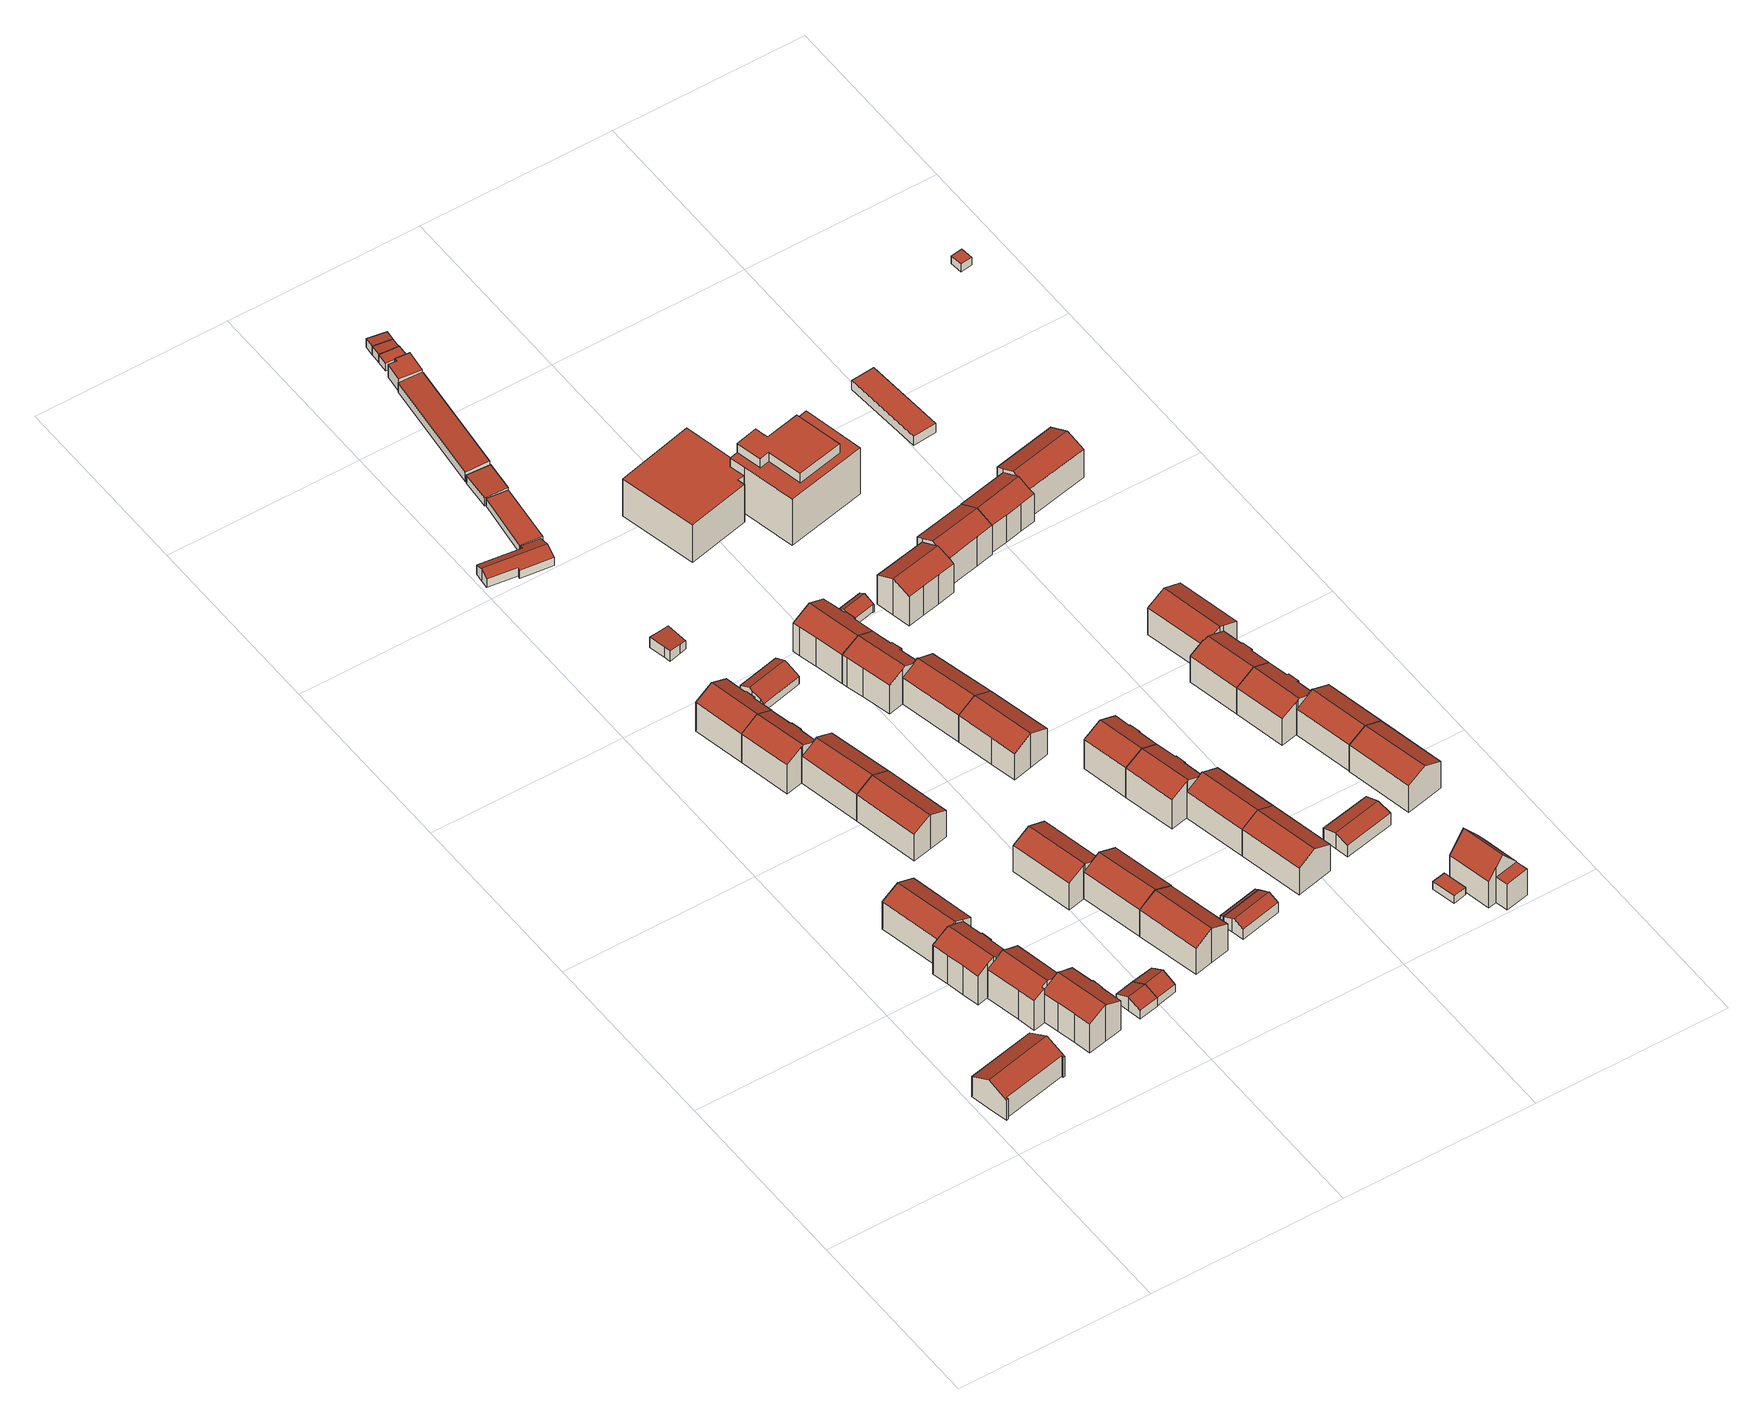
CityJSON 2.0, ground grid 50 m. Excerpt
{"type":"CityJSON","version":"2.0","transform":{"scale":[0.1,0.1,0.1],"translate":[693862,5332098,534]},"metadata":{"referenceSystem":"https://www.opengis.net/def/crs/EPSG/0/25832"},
"CityObjects":{
"building1":{"type":"Building","attributes":{"Gemeindeschluessel":"09162000","HoeheDach":"543.518","HoeheGrund":"534.740","Methode":"1000","NiedrigsteTraufeDesGebaeudes":"540.860","Geometrietyp2DReferenz":"3000","function":"31001_9998","roofType":"3100","measuredHeight":8.78,"storeysAboveGround":2},"geometry":[{"type":"MultiSurface","lod":"2","boundaries":[[[0,1,2,3]],[[4,5,6,7]],[[3,2,5,4]],[[8,9,1,0]],[[10,11,12,13]],[[14,15,12,11]],[[16,17,9,8]],[[6,5,2,1,9,17,15,14]],[[18,13,12,15,17,16]],[[7,19,10,13,18,16,8,0,3,4]],[[7,6,14,11,10,19]]],"semantics":{"surfaces":[{"type":"WallSurface"},{"type":"RoofSurface"},{"type":"GroundSurface"}],"values":[0,0,0,0,0,1,0,1,0,2,0]}}]},
"building2":{"type":"Building","attributes":{"Gemeindeschluessel":"09162000","HoeheDach":"545.800","HoeheGrund":"534.630","Methode":"1000","NiedrigsteTraufeDesGebaeudes":"543.502","Geometrietyp2DReferenz":"3000","function":"31001_1000","roofType":"3100","measuredHeight":11.17,"storeysAboveGround":3},"geometry":[{"type":"MultiSurface","lod":"2","boundaries":[[[20,21,22,23]],[[24,25,26,27]],[[28,29,30,31]],[[32,33,21,20]],[[34,35,22,21,33,36,37,38,39,40]],[[41,42,25,24]],[[43,44,29,28]],[[27,26,36,33,32]],[[45,40,39,46]],[[47,38,37,48,49]],[[46,39,38,47]],[[50,34,40,45]],[[36,26,25,42,51,30,29,44,52,48,37]],[[53,52,44,43]],[[54,35,34,50]],[[47,49,53,43,28,31,55,41,24,27,32,20,23,54,50,45,46]],[[31,30,51,55]],[[55,51,42,41]],[[23,22,35,54]],[[49,48,52,53]]],"semantics":{"surfaces":[{"type":"WallSurface"},{"type":"RoofSurface"},{"type":"GroundSurface"}],"values":[0,0,0,0,1,0,0,0,0,0,0,0,1,0,0,2,0,0,0,0]}}]},
"building3":{"type":"Building","attributes":{"Gemeindeschluessel":"09162000","HoeheDach":"545.855","HoeheGrund":"534.580","Methode":"1000","NiedrigsteTraufeDesGebaeudes":"543.640","Geometrietyp2DReferenz":"3000","function":"31001_1000","roofType":"3100","measuredHeight":11.28,"storeysAboveGround":3},"geometry":[{"type":"MultiSurface","lod":"2","boundaries":[[[56,57,58,59,60,61,62,63,64,65]],[[66,67,68,69,70,71,72,20,32,27,24,41,73,74]],[[74,75,76,66]],[[68,59,58,69]],[[56,65,20,72,71]],[[24,62,77,41]],[[69,58,57,70]],[[66,76,61,60,67]],[[67,60,59,68]],[[73,78,75,74]],[[20,65,64,32]],[[41,77,78,73]],[[32,64,63,27]],[[61,76,75,78,77,62]],[[70,57,56,71]],[[27,63,62,24]]],"semantics":{"surfaces":[{"type":"RoofSurface"},{"type":"GroundSurface"},{"type":"WallSurface"}],"values":[0,1,2,2,2,2,2,2,2,2,2,2,2,0,2,2]}}]},
"building4":{"type":"Building","attributes":{"Gemeindeschluessel":"09162000","HoeheDach":"545.423","HoeheGrund":"534.720","Methode":"1000","NiedrigsteTraufeDesGebaeudes":"543.122","Geometrietyp2DReferenz":"3000","function":"31001_1000","roofType":"3100","measuredHeight":10.7,"storeysAboveGround":3},"geometry":[{"type":"MultiSurface","lod":"2","boundaries":[[[79,80,81,82]],[[83,84,85,86]],[[87,88,84,83]],[[89,90,80,79]],[[91,89,79,82,92,87,83,86]],[[90,93,85,84,88]],[[92,94,88,87]],[[81,80,90,88,94]],[[86,85,93,91]],[[82,81,94,92]],[[91,93,90,89]]],"semantics":{"surfaces":[{"type":"WallSurface"},{"type":"GroundSurface"},{"type":"RoofSurface"}],"values":[0,0,0,0,1,2,0,2,0,0,0]}}]},
"building5":{"type":"Building","attributes":{"Gemeindeschluessel":"09162000","HoeheDach":"545.954","HoeheGrund":"534.880","Methode":"1000","NiedrigsteTraufeDesGebaeudes":"543.708","Geometrietyp2DReferenz":"3000","function":"31001_1000","roofType":"3100","measuredHeight":11.07,"storeysAboveGround":3},"geometry":[{"type":"MultiSurface","lod":"2","boundaries":[[[95,96,97,98]],[[99,100,101,102]],[[103,104,105,106]],[[107,108,109,110]],[[102,111,112,113,103,106,114,115,107,110,95,98,116,117,99]],[[102,101,118,119,111]],[[116,120,121,117]],[[117,121,100,99]],[[120,97,96,109,108,122,118,101,100,121]],[[112,123,124,113]],[[110,109,96,95]],[[98,97,120,116]],[[113,124,104,103]],[[114,125,126,115]],[[111,119,123,112]],[[122,126,125,105,104,124,123,119,118]],[[115,126,122,108,107]],[[106,105,125,114]]],"semantics":{"surfaces":[{"type":"WallSurface"},{"type":"GroundSurface"},{"type":"RoofSurface"}],"values":[0,0,0,0,1,0,0,0,2,0,0,0,0,0,0,2,0,0]}}]},
"building6":{"type":"Building","attributes":{"Gemeindeschluessel":"09162000","HoeheDach":"539.234","HoeheGrund":"535.020","Methode":"1000","NiedrigsteTraufeDesGebaeudes":"537.470","Geometrietyp2DReferenz":"3000","function":"31001_2000","roofType":"3100","measuredHeight":4.21},"geometry":[{"type":"MultiSurface","lod":"2","boundaries":[[[127,128,129,130]],[[131,132,129,128,133]],[[134,130,135,136]],[[137,138,132,131]],[[139,127,130,134]],[[130,129,132,138,135]],[[131,133,139,134,136,137]],[[136,135,138,137]],[[133,128,127,139]]],"semantics":{"surfaces":[{"type":"RoofSurface"},{"type":"WallSurface"},{"type":"GroundSurface"}],"values":[0,1,1,1,1,0,2,1,1]}}]},
"building7":{"type":"Building","attributes":{"Gemeindeschluessel":"09162000","HoeheDach":"539.278","HoeheGrund":"535.090","Methode":"1000","NiedrigsteTraufeDesGebaeudes":"537.489","Geometrietyp2DReferenz":"3000","function":"31001_2000","roofType":"3100","measuredHeight":4.19},"geometry":[{"type":"MultiSurface","lod":"2","boundaries":[[[140,141,142,143]],[[144,145,128,146]],[[147,148,145,144]],[[128,145,148,149]],[[146,150,151,140,143,147,144]],[[146,128,149,132,150]],[[151,138,141,140]],[[143,142,148,147]],[[132,149,148,142,141,138]],[[150,132,138,151]]],"semantics":{"surfaces":[{"type":"WallSurface"},{"type":"RoofSurface"},{"type":"GroundSurface"}],"values":[0,0,0,1,2,0,0,0,1,0]}}]},
"building8":{"type":"Building","attributes":{"Gemeindeschluessel":"09162000","HoeheDach":"545.873","HoeheGrund":"534.640","Methode":"1000","NiedrigsteTraufeDesGebaeudes":"543.529","Geometrietyp2DReferenz":"3000","function":"31001_1000","roofType":"3100","measuredHeight":11.23,"storeysAboveGround":3},"geometry":[{"type":"MultiSurface","lod":"2","boundaries":[[[152,153,154,155]],[[156,157,158,159,160,161]],[[162,156,161,163]],[[164,165,159,158,166]],[[163,167,168,169,170,152,155,164,166,171,162]],[[170,172,153,152]],[[169,173,172,170]],[[167,174,175,168]],[[155,154,165,164]],[[168,175,173,169]],[[166,158,157,171]],[[159,165,154,153,172,173,175,174,160]],[[171,157,156,162]],[[163,161,160,174,167]]],"semantics":{"surfaces":[{"type":"WallSurface"},{"type":"RoofSurface"},{"type":"GroundSurface"}],"values":[0,1,0,0,2,0,0,0,0,0,0,1,0,0]}}]},
"building9":{"type":"Building","attributes":{"Gemeindeschluessel":"09162000","HoeheDach":"545.880","HoeheGrund":"534.630","Methode":"1000","NiedrigsteTraufeDesGebaeudes":"543.538","Geometrietyp2DReferenz":"3000","function":"31001_1000","roofType":"3100","measuredHeight":11.25,"storeysAboveGround":3},"geometry":[{"type":"MultiSurface","lod":"2","boundaries":[[[176,177,178,179]],[[161,160,180,178,177]],[[163,161,177,176]],[[181,182,183,167]],[[179,184,185,186,187,181,167,163,176]],[[186,188,189,187]],[[179,178,180,190,184]],[[184,190,191,185]],[[160,183,182,189,188,191,190,180]],[[187,189,182,181]],[[167,183,160,161,163]],[[185,191,188,186]]],"semantics":{"surfaces":[{"type":"WallSurface"},{"type":"RoofSurface"},{"type":"GroundSurface"}],"values":[0,1,0,0,2,0,0,0,1,0,0,0]}}]},
"building10":{"type":"Building","attributes":{"Gemeindeschluessel":"09162000","HoeheDach":"545.088","HoeheGrund":"534.600","Methode":"1000","NiedrigsteTraufeDesGebaeudes":"542.784","Geometrietyp2DReferenz":"3000","function":"31001_1000","roofType":"3100","measuredHeight":10.49,"storeysAboveGround":3},"geometry":[{"type":"MultiSurface","lod":"2","boundaries":[[[192,193,194,195]],[[193,196,197,198]],[[194,193,198,199]],[[200,197,196,201]],[[195,194,199,202]],[[203,198,197,200]],[[202,199,198,203]],[[201,196,193,192]],[[192,195,202,203,200,201]]],"semantics":{"surfaces":[{"type":"WallSurface"},{"type":"RoofSurface"},{"type":"GroundSurface"}],"values":[0,1,1,0,0,0,0,0,2]}}]},
"building11":{"type":"Building","attributes":{"Gemeindeschluessel":"09162000","HoeheDach":"545.137","HoeheGrund":"534.590","Methode":"1000","NiedrigsteTraufeDesGebaeudes":"542.758","Geometrietyp2DReferenz":"3000","function":"31001_1000","roofType":"3100","measuredHeight":10.55,"storeysAboveGround":3},"geometry":[{"type":"MultiSurface","lod":"2","boundaries":[[[164,166,204,205,206]],[[207,171,202,199]],[[155,208,209,210]],[[199,198,211,205,204,207]],[[203,200,197,211,198]],[[210,209,197,200]],[[171,207,204,166]],[[211,197,209,208,206,205]],[[164,206,208,155]],[[199,202,203,198]],[[203,202,171,166,164,155,210,200]]],"semantics":{"surfaces":[{"type":"WallSurface"},{"type":"RoofSurface"},{"type":"GroundSurface"}],"values":[0,0,0,1,0,0,0,1,0,0,2]}}]},
"building12":{"type":"Building","attributes":{"Gemeindeschluessel":"09162000","HoeheDach":"538.314","HoeheGrund":"534.710","Methode":"1000","NiedrigsteTraufeDesGebaeudes":"537.130","Geometrietyp2DReferenz":"3000","function":"31001_2000","roofType":"3100","measuredHeight":3.6,"storeysAboveGround":1},"geometry":[{"type":"MultiSurface","lod":"2","boundaries":[[[212,213,214,215]],[[216,217,213,212]],[[218,219,220,221,222,223]],[[224,220,219,225]],[[225,219,218,217,216]],[[226,227,223,222,228]],[[229,230,227,226]],[[228,222,221,231]],[[232,214,213,217,218,223,227,230]],[[233,232,230,229]],[[215,214,232,233]],[[226,228,231,224,225,216,212,215,233,229]],[[231,221,220,224]]],"semantics":{"surfaces":[{"type":"WallSurface"},{"type":"RoofSurface"},{"type":"GroundSurface"}],"values":[0,0,1,0,0,0,0,0,1,0,0,2,0]}}]},
"building13":{"type":"Building","attributes":{"Gemeindeschluessel":"09162000","HoeheDach":"545.533","HoeheGrund":"535.000","Methode":"1000","NiedrigsteTraufeDesGebaeudes":"543.188","Geometrietyp2DReferenz":"3000","function":"31001_1000","roofType":"3100","measuredHeight":10.53,"storeysAboveGround":3},"geometry":[{"type":"MultiSurface","lod":"2","boundaries":[[[234,235,236,237]],[[238,239,240,241]],[[242,243,244,245]],[[245,244,235,234]],[[241,240,243,242]],[[236,246,247,248,249,237]],[[241,242,245,234,237,249,248,238]],[[235,244,243,246,236]],[[243,240,239,247,246]],[[248,247,239,238]]],"semantics":{"surfaces":[{"type":"WallSurface"},{"type":"GroundSurface"},{"type":"RoofSurface"}],"values":[0,0,0,0,0,0,1,2,2,0]}}]},
"building14":{"type":"Building","attributes":{"Gemeindeschluessel":"09162000","HoeheDach":"537.734","HoeheGrund":"534.527","Methode":"2000","NiedrigsteTraufeDesGebaeudes":"536.979","Geometrietyp2DReferenz":"3000","function":"31001_2000","roofType":"1000","measuredHeight":3.21,"storeysAboveGround":1},"geometry":[{"type":"MultiSurface","lod":"2","boundaries":[[[250,251,252,253]],[[253,254,255,256,257,258,250]],[[256,259,260,257]],[[258,261,251,250]],[[251,261,260,259,262,263,252]],[[254,263,262,255]],[[257,260,261,258]],[[253,252,263,254]],[[255,262,259,256]]],"semantics":{"surfaces":[{"type":"WallSurface"},{"type":"GroundSurface"},{"type":"RoofSurface"}],"values":[0,1,0,0,2,0,0,0,0]}}]},
"building15":{"type":"Building","attributes":{"Gemeindeschluessel":"09162000","HoeheDach":"545.700","HoeheGrund":"535.219","Methode":"2000","NiedrigsteTraufeDesGebaeudes":"543.317","Geometrietyp2DReferenz":"3000","function":"31001_1000","roofType":"3100","measuredHeight":10.48,"storeysAboveGround":3},"geometry":[{"type":"MultiSurface","lod":"2","boundaries":[[[264,265,266,267]],[[265,268,269,266]],[[270,271,272,273,274]],[[272,268,265,273]],[[273,265,264,274]],[[271,269,268,272]],[[270,267,266,269,271]],[[274,264,267,270]]],"semantics":{"surfaces":[{"type":"RoofSurface"},{"type":"GroundSurface"},{"type":"WallSurface"}],"values":[0,0,1,2,2,2,2,2]}}]},
"building16":{"type":"Building","attributes":{"Gemeindeschluessel":"09162000","HoeheDach":"545.788","HoeheGrund":"535.110","Methode":"1000","NiedrigsteTraufeDesGebaeudes":"543.356","Geometrietyp2DReferenz":"3000","function":"31001_1000","roofType":"3100","measuredHeight":10.68,"storeysAboveGround":3},"geometry":[{"type":"MultiSurface","lod":"2","boundaries":[[[275,276,277,278]],[[279,275,278,280,281,282,283]],[[282,284,285,283]],[[281,286,284,282]],[[287,288,285,284,286]],[[279,288,287,276,275]],[[278,277,289,280]],[[280,289,286,281]],[[276,287,286,289,277]],[[283,285,288,279]]],"semantics":{"surfaces":[{"type":"WallSurface"},{"type":"GroundSurface"},{"type":"RoofSurface"}],"values":[0,1,0,0,2,0,0,0,2,0]}}]},
"building17":{"type":"Building","attributes":{"Gemeindeschluessel":"09162000","HoeheDach":"538.940","HoeheGrund":"534.600","Methode":"2000","NiedrigsteTraufeDesGebaeudes":"536.912","Geometrietyp2DReferenz":"3000","function":"31001_2000","roofType":"3100","measuredHeight":4.34},"geometry":[{"type":"MultiSurface","lod":"2","boundaries":[[[290,291,292,293]],[[294,295,296,297,290,293,298,299]],[[300,294,299,301]],[[297,296,302,303]],[[291,304,305,306,300,301,307,292]],[[304,303,302,305]],[[294,300,306,295]],[[304,291,290,297,303]],[[306,305,302,296,295]],[[301,299,298,307]],[[307,298,293,292]]],"semantics":{"surfaces":[{"type":"WallSurface"},{"type":"RoofSurface"},{"type":"GroundSurface"}],"values":[0,1,0,1,2,0,0,0,0,0,0]}}]},
"building18":{"type":"Building","attributes":{"Gemeindeschluessel":"09162000","HoeheDach":"537.147","HoeheGrund":"534.670","Methode":"1000","NiedrigsteTraufeDesGebaeudes":"537.147","Geometrietyp2DReferenz":"3000","function":"31001_2000","roofType":"1000","measuredHeight":2.48,"storeysAboveGround":1},"geometry":[{"type":"MultiSurface","lod":"2","boundaries":[[[308,309,310,311]],[[312,310,309,313]],[[311,314,315,308]],[[315,313,309,308]],[[311,310,312,314]],[[314,312,313,315]]],"semantics":{"surfaces":[{"type":"WallSurface"},{"type":"RoofSurface"},{"type":"GroundSurface"}],"values":[0,1,2,0,0,0]}}]},
"building19":{"type":"Building","attributes":{"Gemeindeschluessel":"09162000","HoeheDach":"537.937","HoeheGrund":"534.900","Methode":"1000","NiedrigsteTraufeDesGebaeudes":"537.357","Geometrietyp2DReferenz":"3000","function":"31001_2000","roofType":"1000","measuredHeight":3.04,"storeysAboveGround":1},"geometry":[{"type":"MultiSurface","lod":"2","boundaries":[[[316,317,318,319]],[[318,317,320,321]],[[322,323,324,325]],[[323,319,318,321,324]],[[324,321,320,325]],[[316,319,323,322]],[[316,322,325,320,317]]],"semantics":{"surfaces":[{"type":"WallSurface"},{"type":"RoofSurface"},{"type":"GroundSurface"}],"values":[0,0,0,1,0,0,2]}}]},
"building20":{"type":"Building","attributes":{"Gemeindeschluessel":"09162000","HoeheDach":"539.596","HoeheGrund":"535.220","Methode":"2000","NiedrigsteTraufeDesGebaeudes":"538.112","Geometrietyp2DReferenz":"3000","function":"31001_2000","roofType":"3100","measuredHeight":4.38},"geometry":[{"type":"MultiSurface","lod":"2","boundaries":[[[326,327,328,329]],[[330,331,327,326]],[[332,333,331,330]],[[329,334,335,332,330,326]],[[335,336,337,333,332]],[[333,337,338,328,327,331]],[[329,328,338,339,334]],[[334,339,336,335]],[[336,339,338,337]]],"semantics":{"surfaces":[{"type":"WallSurface"},{"type":"GroundSurface"},{"type":"RoofSurface"}],"values":[0,0,0,1,0,2,0,0,2]}}]},
"building21":{"type":"Building","attributes":{"Gemeindeschluessel":"09162000","HoeheDach":"538.082","HoeheGrund":"535.210","Methode":"2000","NiedrigsteTraufeDesGebaeudes":"537.718","Geometrietyp2DReferenz":"3000","function":"51009_1610","roofType":"2100","measuredHeight":2.87},"geometry":[{"type":"MultiSurface","lod":"2","boundaries":[[[330,331,340,341]],[[341,342,326,330]],[[326,327,331,330]],[[341,340,343,342]],[[342,343,327,326]],[[331,327,343,340]]],"semantics":{"surfaces":[{"type":"WallSurface"},{"type":"GroundSurface"},{"type":"RoofSurface"}],"values":[0,1,0,0,0,2]}}]},
"building22":{"type":"Building","attributes":{"Gemeindeschluessel":"09162000","HoeheDach":"546.507","HoeheGrund":"535.380","Methode":"1000","NiedrigsteTraufeDesGebaeudes":"544.313","Geometrietyp2DReferenz":"3000","function":"31001_1000","roofType":"3100","measuredHeight":11.13,"storeysAboveGround":3},"geometry":[{"type":"MultiSurface","lod":"2","boundaries":[[[344,345,346,347,348]],[[349,350,351,352]],[[353,354,355,356,357]],[[358,359,354,353]],[[355,354,359,360,361,362,347,346]],[[363,364,350,349]],[[351,350,364,356,355,346,345]],[[357,356,364,363]],[[344,348,365,366,367,358,353,357,363,349,352]],[[366,361,360,367]],[[348,347,362,365]],[[365,362,361,366]],[[352,351,345,344]],[[367,360,359,358]]],"semantics":{"surfaces":[{"type":"WallSurface"},{"type":"RoofSurface"},{"type":"GroundSurface"}],"values":[0,0,0,0,1,0,1,0,2,0,0,0,0,0]}}]},
"building23":{"type":"Building","attributes":{"Gemeindeschluessel":"09162000","HoeheDach":"546.519","HoeheGrund":"535.390","Methode":"1000","NiedrigsteTraufeDesGebaeudes":"544.227","Geometrietyp2DReferenz":"3000","function":"31001_1000","roofType":"3100","measuredHeight":11.13,"storeysAboveGround":3},"geometry":[{"type":"MultiSurface","lod":"2","boundaries":[[[368,369,370,371]],[[372,371,370,373,374,375]],[[376,377,369,368]],[[378,379,380,381]],[[382,383,379,378]],[[384,347,385,380,379,383,374,373]],[[344,386,377,376]],[[348,344,376,368,371,372,375,382,378,381,387]],[[370,369,377,386,384,373]],[[387,385,347,348]],[[381,380,385,387]],[[348,347,384,386,344]],[[375,374,383,382]]],"semantics":{"surfaces":[{"type":"WallSurface"},{"type":"RoofSurface"},{"type":"GroundSurface"}],"values":[0,0,0,0,0,1,0,2,1,0,0,0,0]}}]},
"building24":{"type":"Building","attributes":{"Gemeindeschluessel":"09162000","HoeheDach":"538.870","HoeheGrund":"535.000","Methode":"2000","NiedrigsteTraufeDesGebaeudes":"537.758","Geometrietyp2DReferenz":"3000","function":"31001_2000","roofType":"1000","measuredHeight":3.87,"storeysAboveGround":1},"geometry":[{"type":"MultiSurface","lod":"2","boundaries":[[[388,389,390,391]],[[392,393,394,388,391,395,396,397,398]],[[394,399,389,388]],[[398,400,401,392]],[[396,402,403,397]],[[395,404,402,396]],[[405,390,389,399,406,407]],[[408,405,407,409]],[[402,404,408,409,401,400,403]],[[397,403,400,398]],[[393,406,399,394]],[[392,401,409,407,406,393]],[[391,390,405,408,404,395]]],"semantics":{"surfaces":[{"type":"WallSurface"},{"type":"GroundSurface"},{"type":"RoofSurface"}],"values":[0,1,0,0,0,0,2,0,2,0,0,0,0]}}]},
"building25":{"type":"Building","attributes":{"Gemeindeschluessel":"09162000","HoeheDach":"546.003","HoeheGrund":"535.480","Methode":"1000","NiedrigsteTraufeDesGebaeudes":"543.557","Geometrietyp2DReferenz":"3000","function":"31001_1000","roofType":"3100","measuredHeight":10.52,"storeysAboveGround":3},"geometry":[{"type":"MultiSurface","lod":"2","boundaries":[[[410,411,412,413]],[[414,415,416,417,410,413,418]],[[419,414,418,420]],[[420,418,413,412]],[[421,422,423,424,425]],[[420,412,411,424,423,419]],[[415,414,419,423,422]],[[410,417,425,424,411]],[[415,422,421,416]],[[416,421,425,417]]],"semantics":{"surfaces":[{"type":"WallSurface"},{"type":"GroundSurface"},{"type":"RoofSurface"}],"values":[0,1,0,0,2,2,0,0,0,0]}}]},
"building26":{"type":"Building","attributes":{"Gemeindeschluessel":"09162000","HoeheDach":"546.012","HoeheGrund":"535.410","Methode":"1000","NiedrigsteTraufeDesGebaeudes":"543.587","Geometrietyp2DReferenz":"3000","function":"31001_1000","roofType":"3100","measuredHeight":10.6,"storeysAboveGround":3},"geometry":[{"type":"MultiSurface","lod":"2","boundaries":[[[426,427,411,428]],[[353,429,427,426]],[[430,425,431,432]],[[425,433,428,411,431]],[[433,357,353,426,428]],[[431,411,427,429,432]],[[430,357,433,425]],[[353,357,430,432,429]]],"semantics":{"surfaces":[{"type":"WallSurface"},{"type":"RoofSurface"},{"type":"GroundSurface"}],"values":[0,0,1,0,2,1,0,0]}}]},
"building27":{"type":"Building","attributes":{"Gemeindeschluessel":"09162000","HoeheDach":"537.453","HoeheGrund":"535.110","Methode":"1000","NiedrigsteTraufeDesGebaeudes":"537.453","Geometrietyp2DReferenz":"3000","function":"31001_2000","roofType":"1000","measuredHeight":2.34,"storeysAboveGround":1},"geometry":[{"type":"MultiSurface","lod":"2","boundaries":[[[434,435,436,437]],[[437,438,439,434]],[[439,440,435,434]],[[438,441,440,439]],[[435,440,441,436]],[[437,436,441,438]]],"semantics":{"surfaces":[{"type":"WallSurface"},{"type":"GroundSurface"},{"type":"RoofSurface"}],"values":[0,1,0,0,2,0]}}]},
"building28":{"type":"Building","attributes":{"Gemeindeschluessel":"09162000","HoeheDach":"537.672","HoeheGrund":"535.070","Methode":"1000","NiedrigsteTraufeDesGebaeudes":"537.212","Geometrietyp2DReferenz":"3000","function":"31001_2000","roofType":"1000","measuredHeight":2.6,"storeysAboveGround":1},"geometry":[{"type":"MultiSurface","lod":"2","boundaries":[[[439,442,443,438]],[[438,444,445,439]],[[444,446,447,445]],[[442,447,446,443]],[[445,447,442,439]],[[438,443,446,444]]],"semantics":{"surfaces":[{"type":"WallSurface"},{"type":"GroundSurface"},{"type":"RoofSurface"}],"values":[0,1,0,2,0,0]}}]},
"building29":{"type":"Building","attributes":{"Gemeindeschluessel":"09162000","HoeheDach":"547.220","HoeheGrund":"535.900","Methode":"1000","NiedrigsteTraufeDesGebaeudes":"544.903","Geometrietyp2DReferenz":"3000","function":"31001_1000","roofType":"3100","measuredHeight":11.32,"storeysAboveGround":3},"geometry":[{"type":"MultiSurface","lod":"2","boundaries":[[[448,449,450,451,452]],[[453,454,455,456]],[[457,458,459,460]],[[461,462,463,464]],[[463,462,465,466,450,449]],[[467,468,466,465,469]],[[448,452,457,460,453,456,470,467,469,461,464]],[[469,465,462,461]],[[470,471,468,467]],[[456,455,471,470]],[[466,468,471,455,454,459,458,451,450]],[[464,463,449,448]],[[460,459,454,453]],[[452,451,458,457]]],"semantics":{"surfaces":[{"type":"WallSurface"},{"type":"RoofSurface"},{"type":"GroundSurface"}],"values":[0,0,0,0,1,0,2,0,0,0,1,0,0,0]}}]},
"building30":{"type":"Building","attributes":{"Gemeindeschluessel":"09162000","HoeheDach":"537.659","HoeheGrund":"535.050","Methode":"1000","NiedrigsteTraufeDesGebaeudes":"537.205","Geometrietyp2DReferenz":"3000","function":"31001_2000","roofType":"1000","measuredHeight":2.61,"storeysAboveGround":1},"geometry":[{"type":"MultiSurface","lod":"2","boundaries":[[[472,473,474,475]],[[476,472,475,477]],[[476,446,473,472]],[[447,474,473,446]],[[477,447,446,476]],[[475,474,447,477]]],"semantics":{"surfaces":[{"type":"WallSurface"},{"type":"GroundSurface"},{"type":"RoofSurface"}],"values":[0,1,0,2,0,0]}}]},
"building31":{"type":"Building","attributes":{"Gemeindeschluessel":"09162000","HoeheDach":"547.212","HoeheGrund":"535.910","Methode":"1000","NiedrigsteTraufeDesGebaeudes":"544.886","Geometrietyp2DReferenz":"3000","function":"31001_1000","roofType":"3100","measuredHeight":11.3,"storeysAboveGround":3},"geometry":[{"type":"MultiSurface","lod":"2","boundaries":[[[452,451,450,449,448]],[[478,479,480,481,482,483,452,448,484]],[[480,485,486,481]],[[449,450,487,488,489]],[[481,486,490,482]],[[448,449,489,484]],[[478,488,487,491,479]],[[484,489,488,478]],[[450,451,492,490,486,485,491,487]],[[482,490,492,483]],[[483,492,451,452]],[[479,491,485,480]]],"semantics":{"surfaces":[{"type":"WallSurface"},{"type":"GroundSurface"},{"type":"RoofSurface"}],"values":[0,1,0,2,0,0,0,0,2,0,0,0]}}]},
"building32":{"type":"Building","attributes":{"Gemeindeschluessel":"09162000","HoeheDach":"547.534","HoeheGrund":"535.850","Methode":"1000","NiedrigsteTraufeDesGebaeudes":"547.534","Geometrietyp2DReferenz":"3000","function":"31001_1000","roofType":"1000","measuredHeight":11.68,"storeysAboveGround":4},"geometry":[{"type":"MultiSurface","lod":"2","boundaries":[[[493,494,495,496]],[[497,498,493,496,499,500,501,502]],[[503,504,505,506,507,508,495,494]],[[494,493,498,503]],[[500,507,506,501]],[[503,498,497,504]],[[496,495,508,499]],[[499,508,507,500]],[[501,506,505,502]],[[502,505,504,497]]],"semantics":{"surfaces":[{"type":"WallSurface"},{"type":"GroundSurface"},{"type":"RoofSurface"}],"values":[0,1,2,0,0,0,0,0,0,0]}}]},
"building33":{"type":"Building","attributes":{"Gemeindeschluessel":"09162000","HoeheDach":"546.389","HoeheGrund":"535.850","Methode":"1000","NiedrigsteTraufeDesGebaeudes":"544.080","Geometrietyp2DReferenz":"3000","function":"31001_1000","roofType":"3100","measuredHeight":10.54,"storeysAboveGround":3},"geometry":[{"type":"MultiSurface","lod":"2","boundaries":[[[509,510,511,512]],[[510,513,514,511]],[[513,515,516,514]],[[512,511,514,516,517]],[[512,517,518,519,509]],[[509,519,518,515,513,510]],[[517,516,515,518]]],"semantics":{"surfaces":[{"type":"WallSurface"},{"type":"RoofSurface"},{"type":"GroundSurface"}],"values":[0,1,1,0,2,0,0]}}]},
"building34":{"type":"Building","attributes":{"Gemeindeschluessel":"09162000","HoeheDach":"538.860","HoeheGrund":"535.300","Methode":"2000","NiedrigsteTraufeDesGebaeudes":"537.523","Geometrietyp2DReferenz":"3000","function":"31001_2000","roofType":"3100","measuredHeight":3.56},"geometry":[{"type":"MultiSurface","lod":"2","boundaries":[[[520,521,522,523]],[[524,525,526,527]],[[528,529,524,527,520,523,530,531]],[[527,526,521,520]],[[532,533,528,531,534]],[[528,533,535,529]],[[532,536,535,533]],[[532,534,537,522,521,526,525,536]],[[525,524,529,535,536]],[[523,522,537,530]],[[530,537,534,531]]],"semantics":{"surfaces":[{"type":"WallSurface"},{"type":"GroundSurface"},{"type":"RoofSurface"}],"values":[0,0,1,0,0,0,2,2,0,0,0]}}]},
"building35":{"type":"Building","attributes":{"Gemeindeschluessel":"09162000","HoeheDach":"546.392","HoeheGrund":"535.920","Methode":"1000","NiedrigsteTraufeDesGebaeudes":"544.087","Geometrietyp2DReferenz":"3000","function":"31001_1000","roofType":"3100","measuredHeight":10.47,"storeysAboveGround":3},"geometry":[{"type":"MultiSurface","lod":"2","boundaries":[[[538,539,516,517]],[[461,540,541,469]],[[470,542,539,538]],[[511,514,543,541,540]],[[467,543,542,470]],[[517,516,514,511,512]],[[517,512,461,469,467,470,538]],[[512,511,540,461]],[[514,516,539,542,543]],[[469,541,543,467]]],"semantics":{"surfaces":[{"type":"WallSurface"},{"type":"RoofSurface"},{"type":"GroundSurface"}],"values":[0,0,0,1,0,0,2,0,1,0]}}]},
"building36":{"type":"Building","attributes":{"Gemeindeschluessel":"09162000","HoeheDach":"546.557","HoeheGrund":"535.480","Methode":"1000","NiedrigsteTraufeDesGebaeudes":"544.381","Geometrietyp2DReferenz":"3000","function":"31001_1000","roofType":"3100","measuredHeight":11.08,"storeysAboveGround":3},"geometry":[{"type":"MultiSurface","lod":"2","boundaries":[[[544,545,546,547,548,549,550,551,552]],[[546,553,554,547]],[[553,555,556,557,558,559,554]],[[549,560,559,550]],[[552,557,556,544]],[[554,559,560,561]],[[550,559,558,551]],[[551,558,557,552]],[[547,554,561,548]],[[545,555,553,546]],[[544,556,555,545]],[[548,561,560,549]]],"semantics":{"surfaces":[{"type":"GroundSurface"},{"type":"WallSurface"},{"type":"RoofSurface"}],"values":[0,1,2,1,1,2,1,1,1,1,1,1]}}]},
"building37":{"type":"Building","attributes":{"Gemeindeschluessel":"09162000","HoeheDach":"537.900","HoeheGrund":"535.580","Methode":"2000","NiedrigsteTraufeDesGebaeudes":"537.900","Geometrietyp2DReferenz":"3000","function":"31001_2463","roofType":"1000","measuredHeight":2.32,"storeysAboveGround":1},"geometry":[{"type":"MultiSurface","lod":"2","boundaries":[[[562,563,564,565]],[[563,566,567,564]],[[565,568,569,562]],[[562,569,566,563]],[[568,567,566,569]],[[564,567,568,565]]],"semantics":{"surfaces":[{"type":"GroundSurface"},{"type":"WallSurface"},{"type":"RoofSurface"}],"values":[0,1,1,1,2,1]}}]},
"building38":{"type":"Building","attributes":{"Gemeindeschluessel":"09162000","HoeheDach":"540.579","HoeheGrund":"535.770","Methode":"1000","NiedrigsteTraufeDesGebaeudes":"539.399","Geometrietyp2DReferenz":"3000","function":"31001_1000","roofType":"3100","measuredHeight":4.81,"storeysAboveGround":1},"geometry":[{"type":"MultiSurface","lod":"2","boundaries":[[[570,571,572,573]],[[574,575,576,577]],[[578,579,574,577,570,573]],[[580,572,571,581]],[[577,576,571,570]],[[581,571,576,575]],[[573,572,580,578]],[[579,581,575,574]],[[578,580,581,579]]],"semantics":{"surfaces":[{"type":"WallSurface"},{"type":"GroundSurface"},{"type":"RoofSurface"}],"values":[0,0,1,2,0,2,0,0,0]}}]},
"building39":{"type":"Building","attributes":{"Gemeindeschluessel":"09162000","HoeheDach":"553.080","HoeheGrund":"536.120","Methode":"2000","NiedrigsteTraufeDesGebaeudes":"550.330","Geometrietyp2DReferenz":"3000","function":"31001_1000","roofType":"1000","measuredHeight":16.96,"storeysAboveGround":6},"geometry":[{"type":"MultiSurface","lod":"2","boundaries":[[[582,583,584,585,586,587,588,589]],[[590,591,592,593,594,595,596,597,598,599,600,601,602,603]],[[604,605,606,607,608,609,610,611,612,613]],[[583,603,602,584]],[[588,592,591,589]],[[612,611,587,586]],[[593,610,609,594]],[[583,582,590,603]],[[597,606,605,598]],[[596,607,606,597]],[[588,587,611,610,593,592]],[[598,605,604,599]],[[582,589,591,590]],[[604,613,600,599]],[[594,609,608,595]],[[595,608,607,596]],[[584,602,601,585]],[[613,612,586,585,601,600]]],"semantics":{"surfaces":[{"type":"GroundSurface"},{"type":"RoofSurface"},{"type":"WallSurface"}],"values":[0,1,1,2,2,2,2,2,2,2,2,2,2,2,2,2,2,2]}}]},
"building40":{"type":"Building","attributes":{"Gemeindeschluessel":"09162000","HoeheDach":"547.300","HoeheGrund":"534.101","Methode":"2000","NiedrigsteTraufeDesGebaeudes":"542.000","Geometrietyp2DReferenz":"3000","function":"31001_1000","roofType":"3100","measuredHeight":13.2,"storeysAboveGround":3},"geometry":[{"type":"MultiSurface","lod":"2","boundaries":[[[614,615,616,617]],[[618,619,620,621]],[[622,623,624,625]],[[626,627,625,624,628,629]],[[630,631,615,614,632,633]],[[634,621,620,635,617,616]],[[624,623,633,632,636,628]],[[614,617,635,636,632]],[[626,629,619,618]],[[630,622,625,627,626,618,621,634,631]],[[634,616,615,631]],[[636,635,620,619,629,628]],[[630,633,623,622]]],"semantics":{"surfaces":[{"type":"RoofSurface"},{"type":"WallSurface"},{"type":"GroundSurface"}],"values":[0,1,1,1,1,1,0,1,1,2,1,0,1]}}]},
"building41":{"type":"Building","attributes":{"Gemeindeschluessel":"09162000","HoeheDach":"547.006","HoeheGrund":"535.860","Methode":"1000","NiedrigsteTraufeDesGebaeudes":"544.782","Geometrietyp2DReferenz":"3000","function":"31001_1000","roofType":"3100","measuredHeight":11.15,"storeysAboveGround":3},"geometry":[{"type":"MultiSurface","lod":"2","boundaries":[[[637,638,639,640]],[[638,641,642,643,639]],[[644,643,642,645,646]],[[647,645,642,641,648,649]],[[640,639,643,644]],[[646,645,647,650]],[[651,649,648,652]],[[644,646,650,653,651,652,637,640]],[[647,649,651,653,650]],[[652,648,641,638,637]]],"semantics":{"surfaces":[{"type":"WallSurface"},{"type":"RoofSurface"},{"type":"GroundSurface"}],"values":[0,1,0,1,0,0,0,2,0,0]}}]},
"building42":{"type":"Building","attributes":{"Gemeindeschluessel":"09162000","HoeheDach":"546.565","HoeheGrund":"535.950","Methode":"1000","NiedrigsteTraufeDesGebaeudes":"544.214","Geometrietyp2DReferenz":"3000","function":"31001_1000","roofType":"3100","measuredHeight":10.62,"storeysAboveGround":3},"geometry":[{"type":"MultiSurface","lod":"2","boundaries":[[[654,655,656,657,658,659,660,661,662,663,664]],[[664,665,666,654]],[[654,666,667,668,655]],[[661,669,670,671,662]],[[658,672,673,659]],[[656,674,675,657]],[[665,676,671,670,667,666]],[[659,673,677,660]],[[660,677,669,661]],[[655,668,674,656]],[[670,669,677,673,672,675,674,668,667]],[[662,671,676,663]],[[663,676,665,664]],[[657,675,672,658]]],"semantics":{"surfaces":[{"type":"GroundSurface"},{"type":"WallSurface"},{"type":"RoofSurface"}],"values":[0,1,1,1,1,1,2,1,1,1,2,1,1,1]}}]},
"building43":{"type":"Building","attributes":{"Gemeindeschluessel":"09162000","HoeheDach":"546.591","HoeheGrund":"536.090","Methode":"1000","NiedrigsteTraufeDesGebaeudes":"544.216","Geometrietyp2DReferenz":"3000","function":"31001_1000","roofType":"3100","measuredHeight":10.5,"storeysAboveGround":3},"geometry":[{"type":"MultiSurface","lod":"2","boundaries":[[[678,679,680,681]],[[681,680,682,683]],[[684,685,667,666,686]],[[667,685,687,688,689,690,691,692,693]],[[694,687,685,684]],[[695,696,693,692,697]],[[698,690,689,699]],[[697,692,691,700]],[[699,689,688,701]],[[666,667,693,696,682,680,679]],[[683,682,696,695]],[[686,666,679,678]],[[701,688,687,694]],[[700,691,690,698]],[[695,697,700,698,699,701,694,684,686,678,681,683]]],"semantics":{"surfaces":[{"type":"WallSurface"},{"type":"RoofSurface"},{"type":"GroundSurface"}],"values":[0,0,0,1,0,0,0,0,0,1,0,0,0,0,2]}}]},
"building44":{"type":"Building","attributes":{"Gemeindeschluessel":"09162000","HoeheDach":"546.296","HoeheGrund":"535.830","Methode":"1000","NiedrigsteTraufeDesGebaeudes":"544.000","Geometrietyp2DReferenz":"3000","function":"31001_1000","roofType":"3100","measuredHeight":10.47,"storeysAboveGround":3},"geometry":[{"type":"MultiSurface","lod":"2","boundaries":[[[702,703,704,705,706]],[[706,705,707,708]],[[702,706,708,709,710]],[[710,711,703,702]],[[710,709,708,707,712,711]],[[711,712,704,703]],[[712,707,705,704]]],"semantics":{"surfaces":[{"type":"WallSurface"},{"type":"GroundSurface"},{"type":"RoofSurface"}],"values":[0,0,1,0,0,2,2]}}]},
"building45":{"type":"Building","attributes":{"Gemeindeschluessel":"09162000","HoeheDach":"546.301","HoeheGrund":"535.850","Methode":"1000","NiedrigsteTraufeDesGebaeudes":"544.003","Geometrietyp2DReferenz":"3000","function":"31001_1000","roofType":"3100","measuredHeight":10.45,"storeysAboveGround":3},"geometry":[{"type":"MultiSurface","lod":"2","boundaries":[[[713,703,714,715]],[[716,717,718,719]],[[720,705,704,703,713]],[[721,722,717,716]],[[704,705,718,717,722]],[[720,713,715,723,721,716,719]],[[715,714,724,723]],[[719,718,705,720]],[[723,724,722,721]],[[703,704,722,724,714]]],"semantics":{"surfaces":[{"type":"WallSurface"},{"type":"RoofSurface"},{"type":"GroundSurface"}],"values":[0,0,0,0,1,2,0,0,0,1]}}]},
"building46":{"type":"Building","attributes":{"Gemeindeschluessel":"09162000","HoeheDach":"546.629","HoeheGrund":"536.150","Methode":"1000","NiedrigsteTraufeDesGebaeudes":"544.296","Geometrietyp2DReferenz":"3000","function":"31001_1000","roofType":"3100","measuredHeight":10.48,"storeysAboveGround":3},"geometry":[{"type":"MultiSurface","lod":"2","boundaries":[[[725,726,727,728,729]],[[681,730,731,732]],[[730,733,734,725,729,731]],[[695,734,733,683]],[[700,697,695,683,681,732,735,736,737]],[[737,727,726,700]],[[700,726,725,697]],[[731,729,728,736,735,732]],[[697,725,734,695]],[[683,733,730,681]],[[736,728,727,737]]],"semantics":{"surfaces":[{"type":"RoofSurface"},{"type":"WallSurface"},{"type":"GroundSurface"}],"values":[0,1,0,1,2,1,1,1,1,1,1]}}]},
"building47":{"type":"Building","attributes":{"Gemeindeschluessel":"09162000","HoeheDach":"547.017","HoeheGrund":"536.465","Methode":"1000","NiedrigsteTraufeDesGebaeudes":"544.850","Geometrietyp2DReferenz":"3000","function":"31001_1000","roofType":"3100","measuredHeight":10.55,"storeysAboveGround":3},"geometry":[{"type":"MultiSurface","lod":"2","boundaries":[[[738,739,740,642,741]],[[742,743,744,745]],[[746,747,740,739]],[[748,741,642,749]],[[740,747,744,743,750,749,642]],[[748,751,738,741]],[[745,744,747,746]],[[752,750,743,742]],[[749,750,752,751,748]],[[738,751,752,742,745,746,739]]],"semantics":{"surfaces":[{"type":"WallSurface"},{"type":"RoofSurface"},{"type":"GroundSurface"}],"values":[0,0,0,1,1,0,0,0,0,2]}}]},
"building48":{"type":"Building","attributes":{"Gemeindeschluessel":"09162000","HoeheDach":"538.754","HoeheGrund":"536.150","Methode":"1000","NiedrigsteTraufeDesGebaeudes":"538.754","Geometrietyp2DReferenz":"3000","function":"31001_2000","roofType":"1000","measuredHeight":2.6},"geometry":[{"type":"MultiSurface","lod":"2","boundaries":[[[753,754,755,756]],[[755,754,757,758]],[[756,755,758,759]],[[760,757,754,753]],[[759,758,757,760]],[[759,760,753,756]]],"semantics":{"surfaces":[{"type":"WallSurface"},{"type":"RoofSurface"},{"type":"GroundSurface"}],"values":[0,1,0,0,0,2]}}]},
"building49":{"type":"Building","attributes":{"Gemeindeschluessel":"09162000","HoeheDach":"547.333","HoeheGrund":"536.280","Methode":"1000","NiedrigsteTraufeDesGebaeudes":"545.067","Geometrietyp2DReferenz":"3000","function":"31001_1000","roofType":"3100","measuredHeight":11.05,"storeysAboveGround":3},"geometry":[{"type":"MultiSurface","lod":"2","boundaries":[[[761,762,763,764]],[[761,765,766,762]],[[762,766,767,768,769,763]],[[764,770,771,765,761]],[[771,770,772,773]],[[773,772,769,768]],[[765,771,773,768,767,766]],[[770,764,763,769,772]]],"semantics":{"surfaces":[{"type":"RoofSurface"},{"type":"WallSurface"},{"type":"GroundSurface"}],"values":[0,1,1,1,1,1,2,0]}}]},
"building50":{"type":"Building","attributes":{"Gemeindeschluessel":"09162000","HoeheDach":"539.621","HoeheGrund":"537.207","Methode":"2000","NiedrigsteTraufeDesGebaeudes":"539.621","Geometrietyp2DReferenz":"3000","function":"31001_2000","roofType":"1000","measuredHeight":2.41,"storeysAboveGround":1},"geometry":[{"type":"MultiSurface","lod":"2","boundaries":[[[774,775,776,777]],[[776,778,779,777]],[[774,780,781,775]],[[779,778,781,780]],[[777,779,780,774]],[[775,781,778,776]]],"semantics":{"surfaces":[{"type":"GroundSurface"},{"type":"WallSurface"},{"type":"RoofSurface"}],"values":[0,1,1,2,1,1]}}]}
},
"vertices":[
[204,135,7],[204,135,71],[37,100,71],[37,100,7],[38,95,7],[38,95,69],[33,94,69],[33,94,7],[205,130,7],[205,130,69],[12,195,7],[12,195,69],[187,232,69],[187,232,7],[23,145,95],[198,182,95],[209,131,7],[209,131,69],[198,184,7],[22,147,7],
[205,418,6],[205,418,109],[177,412,95],[177,412,6],[252,428,6],[252,428,105],[231,423,115],[231,423,6],[256,513,6],[256,513,95],[261,486,95],[261,486,6],[223,422,6],[223,422,117],[158,502,95],[167,457,95],[225,422,118],[197,553,118],[195,553,117],[170,548,105],[149,543,95],[269,431,6],[269,431,97],[252,512,6],[252,512,97],[149,543,6],[170,548,6],[195,553,6],[218,558,108],[218,558,6],[158,502,6],[258,485,97],[241,563,97],[241,563,6],[167,457,6],[258,485,6],
[224,329,96],[234,282,96],[264,288,111],[263,296,111],[279,299,118],[279,299,119],[252,428,119],[231,423,109],[223,422,105],[205,418,96],[309,306,6],[279,299,6],[263,296,6],[264,288,6],[234,282,6],[224,329,6],[215,374,6],[298,438,6],[325,309,6],[325,309,96],[309,306,104],[269,431,110],[298,438,96],
[195,553,7],[195,553,103],[170,548,91],[170,548,7],[230,734,7],[230,734,91],[265,568,91],[265,568,7],[182,724,7],[182,724,114],[218,558,7],[218,558,114],[241,563,7],[135,714,7],[241,563,103],[135,714,91],
[283,203,9],[283,203,97],[273,248,97],[273,248,9],[279,299,9],[279,299,105],[309,306,119],[309,306,9],[372,260,9],[372,260,97],[377,233,97],[377,233,9],[339,167,9],[339,167,119],[292,157,97],[292,157,9],[325,309,9],[356,316,9],[368,259,9],[374,232,9],[386,176,9],[264,288,9],[263,296,9],[311,306,120],[325,309,113],[264,288,97],[263,296,97],[341,167,120],[356,316,99],[368,259,99],[374,232,99],[386,176,99],
[438,179,35],[489,189,35],[482,224,52],[431,214,52],[476,248,10],[476,248,40],[489,189,10],[431,214,10],[424,249,35],[424,249,10],[474,259,10],[474,259,35],[438,179,10],
[530,270,11],[530,270,35],[532,260,40],[532,260,11],[544,201,11],[544,201,35],[489,189,11],[537,236,11],[537,236,53],[482,224,53],[476,248,11],[474,259,11],
[275,1230,6],[275,1230,97],[285,1181,97],[285,1181,6],[194,1160,95],[238,1170,117],[240,1170,118],[242,1171,119],[213,1303,119],[166,1292,95],[194,1160,6],[166,1292,6],[284,1180,6],[284,1180,98],[240,1170,6],[257,1312,6],[268,1258,6],[273,1257,6],[279,1231,6],[238,1170,6],[279,1231,95],[273,1257,95],[257,1312,97],[268,1258,97],
[138,1425,6],[138,1425,95],[184,1435,118],[184,1435,6],[186,1435,119],[245,1364,6],[245,1364,98],[257,1312,98],[230,1444,6],[241,1390,6],[245,1391,6],[250,1366,6],[245,1391,95],[250,1366,96],[230,1444,97],[241,1390,98],
[354,852,6],[354,852,111],[306,842,88],[306,842,6],[402,862,88],[367,1030,88],[319,1020,111],[271,1009,88],[367,1030,6],[402,862,6],[271,1009,6],[319,1020,6],
[240,1170,90],[283,1180,111],[284,1180,111],[238,1170,89],[285,1181,111],[330,1191,88],[330,1191,6],[320,1020,111],
[165,2001,7],[165,2001,31],[82,2011,31],[82,2011,7],[169,2032,7],[169,2032,43],[169,2033,43],[173,2065,31],[125,2071,31],[123,2060,35],[14,2074,35],[11,2053,43],[125,2071,7],[173,2065,7],[11,2051,7],[11,2051,43],[14,2074,7],[8,2029,7],[8,2029,34],[123,2060,7],[83,2019,34],[83,2019,7],
[495,531,10],[495,531,92],[460,693,92],[460,693,10],[591,552,10],[591,552,92],[587,552,94],[587,552,10],[543,542,10],[543,542,115],[539,541,113],[539,541,10],[508,703,115],[556,714,92],[556,714,10],[508,703,10],
[206,1645,5],[206,1645,37],[197,1686,37],[197,1686,5],[228,1692,5],[252,1697,5],[258,1638,5],[241,1634,5],[210,1627,5],[258,1638,31],[241,1634,33],[210,1627,37],[252,1697,30],[228,1692,33],
[610,218,93],[658,229,117],[623,391,117],[574,380,93],[706,239,93],[671,401,93],[574,380,12],[671,401,12],[706,239,12],[658,229,12],[610,218,12],
[574,380,11],[574,380,94],[539,541,94],[539,541,11],[671,401,11],[543,542,11],[587,552,11],[591,552,11],[636,562,11],[591,552,116],[636,562,94],[587,552,118],[623,391,118],[671,401,94],[543,542,96],
[284,1424,45],[284,1424,6],[289,1402,6],[289,1402,35],[397,1426,35],[392,1449,46],[390,1456,49],[282,1432,49],[292,1390,29],[399,1415,30],[397,1426,6],[399,1415,6],[384,1482,37],[276,1458,37],[276,1458,6],[384,1482,6],[392,1449,6],[292,1390,6],
[144,2229,7],[144,2229,31],[197,2223,31],[197,2223,7],[180,2067,31],[125,2073,31],[180,2067,7],[125,2073,7],
[197,2223,9],[204,2300,9],[204,2300,39],[197,2223,39],[147,2308,9],[147,2308,34],[144,2229,9],[144,2229,34],[140,2229,34],[140,2229,9],
[847,327,12],[847,327,41],[852,303,53],[852,303,12],[740,304,12],[740,304,41],[745,280,12],[745,280,53],[859,270,12],[752,247,12],[752,247,43],[747,273,56],[854,296,56],[859,270,43],
[738,313,37],[738,313,12],[845,336,12],[845,336,37],
[472,1358,14],[472,1358,103],[520,1368,125],[564,1378,105],[564,1378,14],[486,1301,14],[486,1301,103],[475,1343,103],[475,1343,14],[594,1245,14],[594,1245,106],[552,1236,125],[544,1234,121],[544,1234,14],[581,1299,14],[581,1299,106],[587,1301,103],[580,1327,103],[575,1325,106],[504,1225,14],[504,1225,103],[575,1325,14],[580,1327,14],[587,1301,14],
[443,1478,14],[443,1478,102],[439,1496,102],[439,1496,14],[485,1506,14],[488,1507,125],[531,1516,105],[531,1516,14],[454,1433,14],[454,1433,102],[551,1460,14],[551,1460,102],[557,1433,102],[557,1433,14],[546,1459,14],[546,1459,105],[521,1368,125],[553,1432,104],[472,1358,102],[553,1432,14],
[207,2668,10],[207,2668,49],[244,2664,49],[244,2664,10],[180,2611,10],[186,2661,10],[206,2659,10],[237,2604,10],[206,2306,10],[146,2312,10],[178,2612,10],[206,2659,49],[178,2612,38],[180,2611,38],[206,2306,43],[146,2312,38],[237,2604,43],[237,2606,49],[186,2661,49],[180,2612,49],[237,2606,43],[180,2612,38],
[677,1094,15],[677,1094,97],[703,981,96],[703,981,15],[664,923,15],[614,912,15],[600,978,15],[579,1073,15],[714,935,15],[664,923,120],[714,935,96],[600,978,96],[614,912,96],[663,923,120],[628,1084,120],[579,1073,96],
[637,1256,14],[637,1256,97],[677,1094,14],[594,1245,118],[544,1234,97],[629,1084,120],[590,1245,120],[579,1073,14],
[242,2674,11],[242,2674,35],[191,2678,35],[191,2678,11],[193,2708,11],[244,2704,11],[244,2704,35],[193,2708,35],
[244,2704,32],[193,2708,37],[195,2735,11],[246,2731,11],[195,2735,37],[246,2731,32],
[779,732,19],[779,732,109],[828,742,132],[873,752,111],[873,752,19],[894,673,19],[894,673,109],[891,673,111],[891,673,19],[885,699,19],[885,699,111],[889,700,109],[889,700,19],[852,607,19],[852,607,130],[808,598,109],[808,598,19],[855,608,131],[857,609,132],[900,618,19],[900,618,112],[855,608,19],[902,618,19],[902,618,111],
[197,2761,10],[197,2761,37],[248,2756,32],[248,2756,10],[195,2735,10],[246,2731,10],
[800,862,19],[848,872,19],[856,831,19],[860,832,19],[866,805,19],[862,804,19],[754,852,19],[856,831,111],[860,832,109],[802,862,132],[800,862,131],[754,852,109],[866,805,109],[848,872,111],[862,804,111],
[592,1932,19],[592,1932,135],[572,1928,135],[572,1928,19],[362,2029,19],[560,2076,19],[581,1889,19],[563,1886,19],[567,1867,19],[408,1831,19],[560,2076,135],[362,2029,135],[408,1831,135],[567,1867,135],[563,1886,135],[581,1889,135],
[922,283,19],[922,283,101],[887,447,101],[887,447,19],[969,293,124],[934,458,124],[1017,303,101],[981,468,101],[981,468,19],[1017,303,19],[969,293,19],
[646,1496,13],[646,1496,36],[588,1483,36],[588,1483,13],[649,1495,13],[649,1495,35],[647,1495,35],[647,1495,13],[576,1522,13],[640,1536,13],[588,1482,13],[585,1481,13],[579,1509,49],[576,1522,42],[585,1481,35],[640,1536,42],[643,1523,49],[588,1482,35],
[947,628,19],[947,628,101],[852,607,101],[855,608,102],[902,618,123],[900,618,124],
[776,1435,15],[729,1425,15],[686,1417,15],[677,1463,15],[667,1509,15],[802,1536,15],[811,1490,15],[818,1460,15],[821,1444,15],[686,1417,104],[677,1463,126],[729,1425,104],[776,1435,104],[821,1444,104],[818,1460,112],[811,1490,126],[802,1536,104],[667,1509,104],
[1170,138,16],[1205,145,16],[1218,84,16],[1183,76,16],[1205,145,39],[1218,84,39],[1183,76,39],[1170,138,39],
[1194,379,18],[1194,379,66],[1202,344,54],[1202,344,18],[1058,389,18],[1058,389,54],[1187,415,54],[1187,415,18],[1072,317,18],[1065,353,18],[1072,317,54],[1065,353,66],
[611,1751,21],[581,1889,21],[572,1928,21],[592,1932,21],[650,1946,21],[655,1920,21],[785,1951,21],[818,1794,21],[611,1751,163],[818,1794,163],[785,1951,163],[656,1920,163],[658,1912,163],[746,1930,163],[773,1807,163],[654,1782,163],[634,1872,163],[608,1867,163],[593,1933,163],[592,1932,163],[572,1928,163],[581,1889,163],[608,1867,191],[634,1872,191],[654,1782,191],[773,1807,191],[746,1930,191],[658,1912,191],[656,1920,191],[655,1920,191],[650,1946,191],[593,1933,191],
[1267,39,80],[1274,8,80],[1335,21,80],[1328,52,80],[1309,143,1],[1309,143,81],[1328,53,81],[1328,53,1],[1245,35,1],[1245,35,81],[1221,148,81],[1221,148,1],[1304,165,1],[1262,157,1],[1262,157,133],[1304,165,81],[1267,40,1],[1274,8,1],[1267,39,109],[1267,40,109],[1335,21,1],[1328,52,81],[1287,43,133],
[802,1536,19],[802,1536,115],[799,1551,108],[799,1551,19],[808,1506,130],[942,1533,130],[932,1578,108],[932,1578,19],[951,1488,108],[951,1488,19],[905,1478,108],[811,1490,122],[818,1460,108],[905,1478,19],[818,1460,19],[811,1490,19],[858,1469,19],
[1114,800,20],[1212,821,20],[1223,770,20],[1229,771,20],[1235,741,20],[1230,740,20],[1241,689,20],[1234,688,20],[1191,678,20],[1186,677,20],[1142,668,20],[1142,668,102],[1114,800,102],[1166,811,126],[1212,821,105],[1234,688,108],[1194,679,126],[1191,678,124],[1235,741,102],[1230,740,105],[1223,770,105],[1229,771,102],[1186,677,122],[1241,689,105],
[1085,934,21],[1085,934,102],[1125,943,120],[1125,943,21],[1125,940,120],[1125,940,21],[1212,821,21],[1212,821,104],[1114,800,21],[1201,874,104],[1206,875,102],[1200,903,102],[1196,902,104],[1185,953,104],[1175,951,108],[1137,942,126],[1201,874,21],[1135,942,21],[1135,942,125],[1175,951,21],[1196,902,21],[1200,903,21],[1185,953,21],[1206,875,21],
[1218,525,18],[1218,525,100],[1267,535,123],[1315,546,100],[1315,546,18],[1352,374,100],[1352,374,18],[1304,363,18],[1255,353,18],[1255,353,100],[1304,363,123],
[1218,525,19],[1186,677,100],[1186,677,19],[1241,689,19],[1241,689,120],[1283,698,100],[1283,698,19],[1315,546,19],[1234,688,19],[1234,688,123],[1191,678,19],[1191,678,103],
[1175,951,126],[1185,953,122],[1225,961,103],[1190,1124,103],[1140,1113,126],[1125,943,103],[1090,1102,103],[1090,1102,21],[1125,940,103],[1135,942,107],[1140,1113,21],[1190,1124,21],[1225,961,21],
[932,1578,25],[951,1488,25],[951,1488,109],[932,1578,109],[1077,1514,25],[1077,1514,109],[1038,1506,109],[1038,1506,25],[992,1496,25],[992,1496,109],[1059,1604,109],[1068,1559,130],[1074,1529,116],[1059,1604,25],[1074,1529,25],
[1055,1854,21],[1055,1854,48],[994,1849,48],[994,1849,21],[1039,2066,48],[978,2061,48],[978,2061,21],[1039,2066,21],
[1074,1529,111],[1239,1562,111],[1228,1609,133],[1065,1576,133],[1074,1529,23],[1239,1562,23],[1228,1609,23],[1218,1656,23],[1218,1656,111],[1059,1604,120],[1059,1604,23],[1056,1623,111],[1056,1623,23],
[1359,2240,32],[1389,2244,32],[1393,2211,32],[1363,2207,32],[1393,2211,56],[1363,2207,56],[1359,2240,56],[1389,2244,56]
]}
